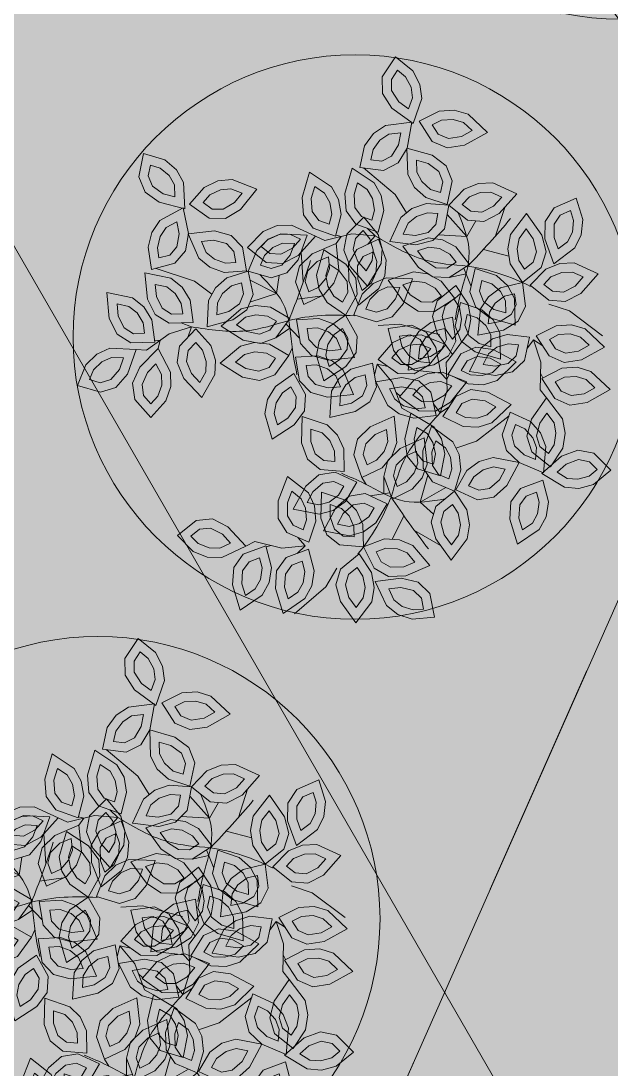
# Model space of a CAD drawing. Header units: inches. Extents: x 0 to 766, y -245 to 236.
# Drawn here: x 243.297 to 243.61, y 79.769 to 80.326 of the extents above; entities that cross this region are included whole.
import ezdxf

# ---------------------------------------------------------------- set-up
doc = ezdxf.new("R2010")
doc.units = ezdxf.units.IN
doc.header["$MEASUREMENT"] = 0
doc.linetypes.add('XREF_PAISAJISMO_200612$0$DASHED', pattern=[19.049999999999997, 12.7, -6.35])
for name, color, linetype, lineweight in [('A-JARDIN', 251, 'Continuous', 9), ('DLP_ETAPAS', 251, 'Continuous', 9), ('DLP_HATCH', 251, 'Continuous', 9), ('XREF_PAISAJISMO_200612$0$A-MURO BAJO', 251, 'Continuous', 9), ('XREF_PAISAJISMO_200612$0$A-TECHO-PROY', 251, 'XREF_PAISAJISMO_200612$0$DASHED', 9), ('XREF_PAISAJISMO_200612$0$HATCH MUROS', 251, 'Continuous', 9), ('XREF_VEGETACION_200612$0$0_PA_menta', 251, 'Continuous', 9), ('XREF_VEGETACION_200612$0$0_PA_VEGETACION', 251, 'Continuous', 9), ('XREF_VEGETACION_200612$0$TEXTOS CONCEP', 251, 'Continuous', 9)]:
    doc.layers.add(name, color=color, linetype=linetype, lineweight=lineweight)

# ---------------------------------------------------------------- blocks, each defined once
blk = doc.blocks.new('XREF_VEGETACION_200612$0$HOJAS')
at = {"layer": 'XREF_VEGETACION_200612$0$0_PA_menta', "true_color": 0x6da966}
h = blk.add_hatch(color=75, dxfattribs=at)
h.paths.add_polyline_path([(84.4969391436502, -5.854220844248741), (84.46870420481487, -5.816039023754902), (84.42679161864757, -5.788673647794732), (84.35420803834039, -5.776219177023142), (84.34878381440022, -5.854901056478423), (84.37574727204156, -5.901673575488098), (84.42629801299785, -5.928746166436747), (84.51193397058879, -5.939983786890926)])
h.paths.add_polyline_path([(84.41559364911247, -5.817190643551913), (84.44778867339976, -5.838211273015183), (84.4686071530548, -5.866363891222703), (84.47534932362512, -5.904925749273887), (84.4356324924138, -5.899713888656539), (84.39746045256835, -5.879270745769607), (84.37934173740281, -5.847840876470813), (84.38185383350694, -5.811401296353571)], flags=16)
at = {"layer": 'XREF_VEGETACION_200612$0$0_PA_menta', "true_color": 0xb8d5b4}
for points in [[(84.44778867339976, -5.838211273015176), (84.41559364911252, -5.817190643551919), (84.38185383350694, -5.811401296353573), (84.37934173740281, -5.847840876470804), (84.39746045256835, -5.879270745769602), (84.43563249241382, -5.899713888656541), (84.47534932362512, -5.904925749273884), (84.4686071530548, -5.866363891222671)], [(84.62068759611799, -5.863195035793447), (84.58831655126401, -5.883943575668558), (84.56920493725762, -5.912344947257752), (84.60141225938669, -5.929574051332837), (84.63750739340693, -5.925931823518728), (84.67180187885566, -5.899494823218625), (84.69283693347187, -5.865404991158981), (84.65490022020057, -5.85574685746099)], [(85.14372452128329, -5.996841281480478), (85.12859151526938, -5.961494731707227), (85.1037261330211, -5.937965930978629), (85.08142721649463, -5.966895361455292), (85.07907414542541, -6.003097399794762), (85.09950108382665, -6.041278113572908), (85.1296603985045, -6.067641078328929), (85.14543549842227, -6.031813435607952)], [(84.44334275940851, -6.040139205856308), (84.43861489751076, -6.07829721646698), (84.44824679457366, -6.111147151886223), (84.48208098325969, -6.097384837331048), (84.50234626182451, -6.067294257275478), (84.50392795952354, -6.024021575945955), (84.49114989823656, -5.986056969767178), (84.45947762049359, -6.009064372552606)], [(84.6297978372903, -6.092564905549303), (84.66734679537396, -6.100839094253953), (84.70095327906105, -6.094320202303053), (84.69041406473463, -6.059347661827152), (84.66234965617416, -6.03635824044383), (84.61941431896865, -6.030738317303133), (84.58042145611685, -6.039911474839276), (84.6003673719607, -6.073595806530816)], [(84.81556044807743, -6.02999043755916), (84.79165512982239, -6.060105586753777), (84.78277321522715, -6.093166187038733), (84.81882482787856, -6.099034308645557), (84.85179430569316, -6.083897001883115), (84.87567684332795, -6.047777047381757), (84.88453597730272, -6.008711641742238), (84.84551613290458, -6.011862118452666)], [(85.01134157956312, -6.13322804073996), (85.03525935004281, -6.163333301196783), (85.0654489009365, -6.17947277810637), (85.07933039401348, -6.145687311172932), (85.07205427149773, -6.110146031447443), (85.04228260119302, -6.078702838792669), (85.00623915042756, -6.061225429674579), (85.0004695410297, -6.099944744851307)], [(85.17766933920005, -6.129483505687598), (85.15376402094503, -6.159598654882222), (85.14488210634977, -6.192659255167188), (85.18093371900115, -6.198527376774014), (85.21390319681575, -6.183390070011558), (85.23778573445055, -6.147270115510218), (85.24664486842529, -6.108204709870695), (85.20762502402715, -6.111355186581122)], [(84.65751033561986, -6.233744373765007), (84.66080867883736, -6.27275199728116), (84.69788957093095, -6.257599518470482), (84.72959851483073, -6.228111053033732), (84.7391176729053, -6.193103765893147), (84.72741041085656, -6.158504724847526), (84.69625658657134, -6.172693837944785), (84.6704747104327, -6.201218937675718)], [(84.48580104931143, -6.202041689726713), (84.44678294870687, -6.198869689479495), (84.45562053218532, -6.237939976025998), (84.47948314179966, -6.274073099049822), (84.51244426459998, -6.289228590039272), (84.54849910872304, -6.283380356013678), (84.53963543227373, -6.250314861342081), (84.51574672968904, -6.220186530145173)], [(84.75511611666282, -6.269059704207418), (84.72872980952476, -6.297977459237387), (84.7650382525041, -6.314897481134013), (84.80821848409084, -6.318136974485473), (84.8403757324861, -6.30134305001754), (84.8578146537072, -6.269248850345322), (84.82623935335828, -6.256024172430616), (84.7877922643642, -6.256480023031433)], [(85.03204169972737, -6.282297055569733), (84.99453951087376, -6.273813407588182), (84.96089716400849, -6.280144615646153), (84.9712410068524, -6.31517543837669), (84.99917665746696, -6.338321149602092), (85.04207995692911, -6.344180638685532), (85.08112341444593, -6.335225271708327), (85.06136582618743, -6.301430132019807)], [(85.03321754653008, -6.359311897427621), (85.0484301534508, -6.395381972989432), (85.07899825334884, -6.369494110173338), (85.10002006967999, -6.331637671418555), (85.09823370647533, -6.295403248146076), (85.0763901515582, -6.266128468308482), (85.05115967961842, -6.289265343287008), (85.03547549120289, -6.324370794226067)], [(84.36921715761738, -6.281656227792566), (84.33019905701279, -6.278484227545348), (84.33903664049127, -6.317554514091857), (84.36289925010558, -6.353687637115673), (84.39586037290586, -6.368843128105126), (84.43191521702894, -6.362994894079536), (84.42305154057968, -6.329929399407932), (84.39916283799496, -6.299801068211039)], [(85.3008199503458, -6.292489815066467), (85.26844890549182, -6.31323835494159), (85.2493372914854, -6.341639726530764), (85.28154461361449, -6.358868830605857), (85.31763974763476, -6.355226602791747), (85.35193423308345, -6.328789602491652), (85.37296928769969, -6.294699770431997), (85.33503257442841, -6.28504163673401)], [(84.64479987277466, -6.429159236745976), (84.6285595449411, -6.394307576760429), (84.60296442174102, -6.371574751013303), (84.58158905075929, -6.40119310919448), (84.58037898393505, -6.437451353245577), (84.60200000147121, -6.474968793426927), (84.63297581441694, -6.50036739939096), (84.64761304091104, -6.464060026022513)], [(84.7674234674343, -6.390560322448528), (84.74103716029622, -6.41947807747849), (84.77734560327553, -6.436398099375119), (84.82052583486227, -6.439637592726577), (84.85268308325752, -6.422843668258627), (84.87012200447869, -6.390749468586426), (84.83854670412971, -6.377524790671719), (84.80009961513566, -6.377980641272536)], [(85.04434905049881, -6.403797673810831), (85.00684686164523, -6.395314025829286), (84.97320451477994, -6.401645233887257), (84.98354835762385, -6.436676056617785), (85.01148400823844, -6.459821767843195), (85.05438730770057, -6.465681256926635), (85.09343076521739, -6.45672588994943), (85.07367317695885, -6.422930750260911)], [(85.09696685855614, -6.480391180134793), (85.0990332374269, -6.51948342794325), (85.1365735988063, -6.505508041005148), (85.16919685011491, -6.477034365599343), (85.17981542251353, -6.442344735396575), (85.16920525920735, -6.407393654432331), (85.13761940187351, -6.420593098154128), (85.11095065456296, -6.448290830349622)], [(85.38526868775587, -6.405621107040968), (85.35289764290191, -6.426369646916077), (85.33378602889547, -6.454771018505268), (85.36599335102456, -6.472000122580357), (85.4020884850448, -6.468357894766245), (85.43638297049354, -6.44192089446615), (85.45741802510972, -6.407831062406495), (85.41948131183845, -6.398172928708508)], [(84.30450458024187, -6.473507947675666), (84.28059926198685, -6.503623096870288), (84.2717173473916, -6.536683697155255), (84.30776896004294, -6.542551818762077), (84.3407384378576, -6.527414511999622), (84.36462097549241, -6.491294557498253), (84.37348010946712, -6.45222915185876), (84.33446026506901, -6.45537962856919)], [(84.50432894556594, -6.490081412613026), (84.48183405229754, -6.458043099030669), (84.45743037227473, -6.489808655438602), (84.4448876499963, -6.531253882364079), (84.45429456335522, -6.566291497928628), (84.48183379557886, -6.590286170555853), (84.50160214402268, -6.562337930935472), (84.50950953475937, -6.524710020767291)], [(84.88854536271876, -6.570882210272309), (84.90375796963943, -6.606952285834116), (84.93432606953752, -6.581064423018002), (84.95534788586865, -6.543207984263217), (84.95356152266399, -6.506973560990735), (84.93171796774688, -6.477698781153146), (84.90648749580707, -6.500835656131687), (84.89080330739155, -6.535941107070763)], [(85.39599749451524, -6.573775809894848), (85.36011031990931, -6.558136613650798), (85.35581635816801, -6.597963138293648), (85.3666887770641, -6.639877541837124), (85.39296398438621, -6.664892297553872), (85.42896936288572, -6.671037730416106), (85.43129364960483, -6.636883823036042), (85.4184515557024, -6.600642036710206)]]:
    blk.add_hatch(color=9, dxfattribs=at).paths.add_polyline_path(points)
at = {"layer": 'XREF_VEGETACION_200612$0$0_PA_menta', "true_color": 0x6da966}
h = blk.add_hatch(color=75, dxfattribs=at)
h.paths.add_polyline_path([(84.6554385708063, -5.824926970057977), (84.60903790349666, -5.835028517487767), (84.56689616772206, -5.862039677895702), (84.5257818538133, -5.923138803619512), (84.59532526318262, -5.960340612355862), (84.64904041949042, -5.954920412607242), (84.69445616507714, -5.919910233448803), (84.73981116924283, -5.846407002614338)])
h.paths.add_polyline_path([(84.58831655126401, -5.883943575668554), (84.62068759611799, -5.863195035793451), (84.6549002202006, -5.85574685746099), (84.69283693347187, -5.865404991158981), (84.67180187885566, -5.899494823218625), (84.63750739340692, -5.925931823518728), (84.6014122593866, -5.929574051332837), (84.5692049372576, -5.912344947257748)], flags=16)
h = blk.add_hatch(color=75, dxfattribs=at)
h.paths.add_polyline_path([(85.17574572706779, -6.037421048323412), (85.17342522453019, -5.989990272921465), (85.1537245585866, -5.943974922851565), (85.10023231398198, -5.893358031011349), (85.0520835522106, -5.955823678369277), (85.048581817594, -6.009697924880602), (85.07563294915084, -6.060260152614378), (85.14066134426577, -6.117102998907992)])
h.paths.add_polyline_path([(85.12859151526938, -5.961494731707245), (85.14372452128326, -5.996841281480483), (85.1454354984223, -6.031813435607959), (85.1296603985045, -6.067641078328923), (85.09950108382665, -6.041278113572908), (85.07907414542541, -6.003097399794772), (85.08142721649469, -5.966895361455316), (85.1037261330211, -5.937965930978625)], flags=16)
h = blk.add_hatch(color=75, dxfattribs=at)
h.paths.add_polyline_path([(84.43611617435401, -5.988954720263798), (84.4142333652632, -6.031099777548753), (84.40807847258756, -6.080775183705421), (84.42879932009164, -6.151444388109571), (84.50185552839845, -6.121728217633027), (84.53201340522253, -6.076948768686472), (84.53410802712318, -6.019643313876334), (84.5065564455622, -5.937785438876661)])
h.paths.add_polyline_path([(84.43861489751076, -6.078297216467006), (84.44334275940851, -6.040139205856339), (84.45947762049362, -6.009064372552574), (84.49114989823656, -5.986056969767178), (84.50392795952354, -6.024021575945951), (84.50234626182453, -6.067294257275464), (84.48208098325969, -6.09738483733105), (84.44824679457369, -6.111147151886217)], flags=16)
h = blk.add_hatch(color=75, dxfattribs=at)
h.paths.add_polyline_path([(84.8360427109513, -5.982529379790818), (84.79541549211122, -6.007115804430837), (84.76429472940322, -6.046320737910597), (84.74518729950965, -6.117443140114558), (84.82303146323703, -6.130113835973573), (84.87209515844884, -6.107587176331072), (84.90372249558473, -6.059753985578268), (84.92282423150411, -5.975522607631304)])
h.paths.add_polyline_path([(84.79165512982243, -6.060105586753748), (84.81556044807743, -6.02999043755917), (84.84551613290459, -6.01186211845267), (84.8845359773027, -6.008711641742238), (84.87567684332798, -6.04777704738175), (84.85179430569316, -6.083897001883103), (84.81882482787852, -6.099034308645557), (84.78277321522715, -6.093166187038733)], flags=16)
h = blk.add_hatch(color=75, dxfattribs=at)
h.paths.add_polyline_path([(84.57816193812921, -6.094975095323088), (84.618076831159, -6.120701822702872), (84.66695935185952, -6.131473445173288), (84.7392560987078, -6.117449523911728), (84.71649938228799, -6.041935338371812), (84.67473519070288, -6.007723514630192), (84.61787647637333, -6.000281122763507), (84.53380151249324, -6.02005994463275)])
h.paths.add_polyline_path([(84.66734679537396, -6.100839094253953), (84.6297978372903, -6.092564905549297), (84.6003673719607, -6.073595806530822), (84.58042145611685, -6.039911474839277), (84.61941431896865, -6.030738317303129), (84.66234965617416, -6.036358240443832), (84.6904140647346, -6.059347661827132), (84.70095327906105, -6.094320202303053)], flags=16)
h = blk.add_hatch(color=75, dxfattribs=at)
h.paths.add_polyline_path([(84.96975338170724, -6.102527928427165), (84.98449851910888, -6.147668199917972), (85.0156354925497, -6.186860259899857), (85.08058148150675, -6.221580693232347), (85.11055498727781, -6.148629686990062), (85.09972698874401, -6.09573875175312), (85.06030074902762, -6.054098936507011), (84.98258519803731, -6.016414795542405)])
h.paths.add_polyline_path([(85.03525935004281, -6.163333301196798), (85.01134157956312, -6.133228040739996), (85.0004695410297, -6.099944744851295), (85.00623915042756, -6.061225429674576), (85.04228260119302, -6.078702838792688), (85.07205427149775, -6.110146031447459), (85.07933039401348, -6.145687311172928), (85.06544890093649, -6.179472778106374)], flags=16)
h = blk.add_hatch(color=75, dxfattribs=at)
h.paths.add_polyline_path([(85.19815160207389, -6.082022447919277), (85.15752438323382, -6.106608872559283), (85.12640362052585, -6.145813806039008), (85.10729619063225, -6.216936208243014), (85.18514035435963, -6.22960690410203), (85.23420404957143, -6.207080244459537), (85.26583138670735, -6.159247053706705), (85.28493312262674, -6.075015675759762)])
h.paths.add_polyline_path([(85.15376402094503, -6.159598654882243), (85.17766933920005, -6.129483505687609), (85.20762502402718, -6.111355186581126), (85.24664486842529, -6.108204709870693), (85.23778573445055, -6.147270115510197), (85.21390319681575, -6.183390070011558), (85.18093371900115, -6.198527376774014), (85.14488210634977, -6.192659255167189)], flags=16)
h = blk.add_hatch(color=75, dxfattribs=at)
h.paths.add_polyline_path([(84.63435594094244, -6.315969529057911), (84.71430838442566, -6.283298316545433), (84.75630013062442, -6.244247121389747), (84.77046611387327, -6.192150849919758), (84.74518729950965, -6.117443140114522), (84.6781668944987, -6.147967806936133), (84.64460316441495, -6.185102759521817), (84.62702030841665, -6.229215188180878)])
h.paths.add_polyline_path([(84.72741041085658, -6.15850472484753), (84.73911767290537, -6.193103765893108), (84.72959851483073, -6.228111053033719), (84.69788957093094, -6.257599518470488), (84.66080867883737, -6.272751997281157), (84.65751033561988, -6.233744373764982), (84.6704747104327, -6.201218937675657), (84.69625658657141, -6.172693837944768)], flags=16)
h = blk.add_hatch(color=75, dxfattribs=at)
h.paths.add_polyline_path([(84.40851300797166, -6.165659539959619), (84.42756827751066, -6.24990144193702), (84.4591692242255, -6.297752071594632), (84.50822048588057, -6.320305792186531), (84.58607162713804, -6.307678038432442), (84.56700343248951, -6.236545107062702), (84.53590430063073, -6.19732301280058), (84.49529065026567, -6.172714181229765)])
h.paths.add_polyline_path([(84.54849910872301, -6.283380356013682), (84.51244426459998, -6.289228590039276), (84.47948314179962, -6.274073099049818), (84.45562053218536, -6.237939976025977), (84.44678294870687, -6.198869689479494), (84.48580104931143, -6.202041689726713), (84.51574672968907, -6.220186530145183), (84.53963543227373, -6.250314861342093)], flags=16)
h = blk.add_hatch(color=75, dxfattribs=at)
h.paths.add_polyline_path([(84.67904457281253, -6.307921283846529), (84.7573314901807, -6.344403607168492), (84.81451451498663, -6.348693626509945), (84.86236948687868, -6.323701662847704), (84.90002434165312, -6.254402512262144), (84.83209722624152, -6.225952609551201), (84.78204548793659, -6.226546051488586), (84.73772865755286, -6.243607169036903)])
h.paths.add_polyline_path([(84.85781465370724, -6.269248850345322), (84.84037573248608, -6.301343050017519), (84.8082184840908, -6.31813697448547), (84.76503825250404, -6.314897481134013), (84.72872980952476, -6.297977459237397), (84.75511611666282, -6.269059704207421), (84.7877922643642, -6.256480023031433), (84.82623935335828, -6.256024172430616)], flags=16)
h = blk.add_hatch(color=75, dxfattribs=at)
h.paths.add_polyline_path([(85.03665666933362, -6.444665717436807), (85.10256647197062, -6.388847268315317), (85.13040539271188, -6.338714473820418), (85.12774700727105, -6.284792033507184), (85.08058148150674, -6.221580693232343), (85.02630382902505, -6.271354445486791), (85.00588561493821, -6.317055924830183), (85.002823290946, -6.364444587599093)])
h.paths.add_polyline_path([(85.07639015155819, -6.266128468308473), (85.09823370647534, -6.295403248146063), (85.10002006967999, -6.331637671418573), (85.0789982533488, -6.369494110173375), (85.04843015345077, -6.395381972989436), (85.0332175465301, -6.359311897427659), (85.03547549120289, -6.324370794226044), (85.05115967961845, -6.289265343287005)], flags=16)
h = blk.add_hatch(color=75, dxfattribs=at)
h.paths.add_polyline_path([(84.29192911627759, -6.245274078025473), (84.31098438581662, -6.329515980002888), (84.34258533253148, -6.377366609660492), (84.39163659418652, -6.399920330252385), (84.46948773544396, -6.387292576498297), (84.45041954079544, -6.316159645128518), (84.4193204089367, -6.276937550866434), (84.3787067585716, -6.252328719295617)])
h.paths.add_polyline_path([(84.43191521702894, -6.362994894079533), (84.39586037290591, -6.368843128105127), (84.36289925010554, -6.353687637115673), (84.33903664049124, -6.317554514091832), (84.33019905701282, -6.278484227545348), (84.36921715761738, -6.281656227792566), (84.39916283799495, -6.299801068211035), (84.42305154057965, -6.329929399407924)], flags=16)
h = blk.add_hatch(color=75, dxfattribs=at)
h.paths.add_polyline_path([(85.08369024753576, -6.280175121025442), (85.04391957596337, -6.254226000232271), (84.99509794104964, -6.243181696495503), (84.92272404268675, -6.25680185832132), (84.9450589047552, -6.332441889365393), (84.98663148455171, -6.36688629662625), (85.04344777171013, -6.374645942586792), (85.1276318259294, -6.355336712638677)])
h.paths.add_polyline_path([(84.99453951087376, -6.273813407588182), (85.03204169972737, -6.282297055569733), (85.06136582618743, -6.301430132019818), (85.08112341444593, -6.335225271708329), (85.04207995692911, -6.344180638685534), (84.99917665746696, -6.338321149602092), (84.9712410068524, -6.315175438376682), (84.96089716400847, -6.280144615646154)], flags=16)
h = blk.add_hatch(color=75, dxfattribs=at)
h.paths.add_polyline_path([(85.33557092503412, -6.254221749330998), (85.28917025772446, -6.264323296760782), (85.24702852194994, -6.291334457168682), (85.20591420804107, -6.352433582892531), (85.2754576174104, -6.389635391628887), (85.32917277371821, -6.384215191880263), (85.37458851930495, -6.34920501272183), (85.41994352347064, -6.275701781887361)])
h.paths.add_polyline_path([(85.26844890549182, -6.313238354941614), (85.30081995034578, -6.292489815066471), (85.33503257442838, -6.285041636734009), (85.37296928769969, -6.294699770432002), (85.35193423308347, -6.328789602491673), (85.31763974763473, -6.355226602791747), (85.28154461361447, -6.358868830605855), (85.2493372914854, -6.341639726530768)], flags=16)
h = blk.add_hatch(color=75, dxfattribs=at)
h.paths.add_polyline_path([(84.67808505676157, -6.468708846401154), (84.67426971425911, -6.421374859152576), (84.65312749881502, -6.376003773571634), (84.59806538164203, -6.327099241830378), (84.55191077839244, -6.391052450966746), (84.5501100113259, -6.445010340292248), (84.578742446509, -6.494694203340321), (84.64553134488935, -6.549457734993488)])
h.paths.add_polyline_path([(84.62855954494111, -6.394307576760411), (84.64479987277466, -6.429159236745948), (84.64761304091107, -6.464060026022493), (84.63297581441694, -6.50036739939096), (84.60200000147124, -6.474968793426924), (84.58037898393505, -6.437451353245562), (84.58158905075932, -6.40119310919449), (84.60296442174105, -6.371574751013307)], flags=16)
h = blk.add_hatch(color=75, dxfattribs=at)
h.paths.add_polyline_path([(84.69135192358398, -6.429421902087633), (84.76963884095215, -6.465904225409597), (84.82682186575805, -6.470194244751048), (84.87467683765016, -6.44520228108881), (84.91233169242459, -6.375903130503253), (84.84440457701294, -6.347453227792307), (84.79435283870805, -6.348046669729687), (84.75003600832434, -6.365107787277992)])
h.paths.add_polyline_path([(84.87012200447869, -6.390749468586428), (84.85268308325755, -6.422843668258622), (84.82052583486227, -6.439637592726577), (84.77734560327556, -6.436398099375119), (84.74103716029622, -6.41947807747849), (84.7674234674343, -6.390560322448533), (84.80009961513566, -6.377980641272536), (84.83854670412971, -6.377524790671723)], flags=16)
h = blk.add_hatch(color=75, dxfattribs=at)
h.paths.add_polyline_path([(85.09599759830724, -6.401675739266543), (85.05622692673481, -6.375726618473368), (85.00740529182113, -6.364682314736602), (84.93503139345823, -6.378302476562422), (84.95736625552664, -6.453942507606496), (84.99893883532319, -6.488386914867357), (85.05575512248163, -6.496146560827893), (85.13993917670088, -6.47683733087978)])
h.paths.add_polyline_path([(85.00684686164522, -6.395314025829284), (85.04434905049888, -6.403797673810834), (85.07367317695889, -6.422930750260928), (85.0934307652174, -6.456725889949433), (85.0543873077006, -6.465681256926638), (85.01148400823843, -6.459821767843195), (84.98354835762386, -6.436676056617796), (84.97320451477994, -6.401645233887257)], flags=16)
h = blk.add_hatch(color=75, dxfattribs=at)
h.paths.add_polyline_path([(85.07123055420706, -6.561845122913938), (85.15217368831371, -6.531711912215928), (85.1953762400435, -6.494004590434356), (85.211178322281, -6.442381041743383), (85.18826840982943, -6.366913192486721), (85.12031858345321, -6.395308809540178), (85.08560029407856, -6.431366666708577), (85.06663485416755, -6.474902574603537)])
h.paths.add_polyline_path([(85.16920525920735, -6.407393654432325), (85.17981542251353, -6.442344735396603), (85.16919685011484, -6.477034365599363), (85.13657359880628, -6.505508041005153), (85.0990332374269, -6.519483427943247), (85.09696685855614, -6.480391180134772), (85.11095065456297, -6.448290830349557), (85.13761940187348, -6.420593098154112)], flags=16)
h = blk.add_hatch(color=75, dxfattribs=at)
h.paths.add_polyline_path([(85.42001966244419, -6.367353041305496), (85.37361899513452, -6.377454588735282), (85.33147725935996, -6.404465749143221), (85.29036294545115, -6.465564874867037), (85.35990635482047, -6.502766683603383), (85.41362151112828, -6.49734648385476), (85.459037256715, -6.462336304696331), (85.50439226088069, -6.388833073861856)])
h.paths.add_polyline_path([(85.3528976429019, -6.426369646916089), (85.38526868775587, -6.405621107040968), (85.41948131183847, -6.398172928708508), (85.45741802510977, -6.4078310624065), (85.43638297049354, -6.441920894466167), (85.4020884850448, -6.468357894766243), (85.36599335102451, -6.472000122580358), (85.33378602889547, -6.454771018505273)], flags=16)
h = blk.add_hatch(color=75, dxfattribs=at)
h.paths.add_polyline_path([(84.48292147174712, -6.407384240832405), (84.43030316248738, -6.475875954759148), (84.41369299684382, -6.530761335227844), (84.42769194255115, -6.582902740095551), (84.48715581516274, -6.634713050015472), (84.52968294464064, -6.574588735210437), (84.53997705694348, -6.525603431980044), (84.53295091375577, -6.478638588754878)])
h.paths.add_polyline_path([(84.48183379557886, -6.590286170555851), (84.45429456335522, -6.566291497928648), (84.4448876499963, -6.531253882364111), (84.4574303722747, -6.48980865543863), (84.48183405229754, -6.458043099030683), (84.50432894556594, -6.490081412613013), (84.50950953475937, -6.52471002076724), (84.50160214402273, -6.562337930935428)], flags=16)
h = blk.add_hatch(color=75, dxfattribs=at)
h.paths.add_polyline_path([(84.32498684311572, -6.426046889907338), (84.28435962427561, -6.450633314547371), (84.2532388615677, -6.489838248027108), (84.23413143167406, -6.560960650231078), (84.31197559540144, -6.573631346090095), (84.36103929061326, -6.551104686447604), (84.39266662774918, -6.503271495694789), (84.41176836366854, -6.419040117747826)])
h.paths.add_polyline_path([(84.28059926198685, -6.503623096870316), (84.30450458024187, -6.473507947675692), (84.33446026506898, -6.45537962856919), (84.37348010946712, -6.452229151858759), (84.36462097549236, -6.491294557498312), (84.3407384378576, -6.527414511999616), (84.30776896004294, -6.542551818762077), (84.2717173473916, -6.536683697155256)], flags=16)
h = blk.add_hatch(color=75, dxfattribs=at)
h.paths.add_polyline_path([(84.89198448552231, -6.656236030281464), (84.9578942881593, -6.600417581159951), (84.98573320890054, -6.550284786665123), (84.98307482345973, -6.496362346351867), (84.93590929769542, -6.433151006077013), (84.88163164521374, -6.482924758331487), (84.86121343112687, -6.528626237674848), (84.85815110713466, -6.576014900443782)])
h.paths.add_polyline_path([(84.93171796774688, -6.477698781153146), (84.95356152266402, -6.506973560990706), (84.95534788586865, -6.543207984263231), (84.93432606953749, -6.581064423018023), (84.90375796963943, -6.606952285834102), (84.88854536271873, -6.570882210272285), (84.89080330739155, -6.535941107070732), (84.90648749580707, -6.500835656131677)], flags=16)
h = blk.add_hatch(color=75, dxfattribs=at)
h.paths.add_polyline_path([(85.33466051121206, -6.514320981368664), (85.32540203025177, -6.600193455865941), (85.3398002346288, -6.655700160889922), (85.37890181733898, -6.692925996166577), (85.45664615033414, -6.70619547419329), (85.46164632738629, -6.632721069113318), (85.44492804935513, -6.585540269413137), (85.41447486282432, -6.549103109570803)])
h.paths.add_polyline_path([(85.42896936288574, -6.671037730416107), (85.3929639843862, -6.664892297553872), (85.36668877706407, -6.639877541837128), (85.35581635816801, -6.597963138293668), (85.36011031990931, -6.558136613650794), (85.39599749451524, -6.573775809894851), (85.41845155570239, -6.600642036710195), (85.43129364960483, -6.63688382303602)], flags=16)
at = {"layer": 'XREF_VEGETACION_200612$0$0_PA_menta', "color": 65, "true_color": 0x85956a}
for points in [[(84.51193397058879, -5.939983786890927), (84.42629801299788, -5.928746166436754), (84.37574727204156, -5.901673575488097), (84.34878381440022, -5.854901056478433), (84.35420803834039, -5.776219177023142), (84.42679161864757, -5.788673647794731), (84.46870420481487, -5.816039023754909), (84.4969391436502, -5.854220844248749)], [(84.73981116924283, -5.846407002614338), (84.69445616507714, -5.919910233448802), (84.64904041949043, -5.954920412607242), (84.59532526318262, -5.960340612355862), (84.52578185381329, -5.923138803619514), (84.56689616772209, -5.862039677895688), (84.60903790349666, -5.835028517487768), (84.6554385708063, -5.824926970057977)], [(85.14066134426577, -6.117102998907982), (85.07563294915084, -6.060260152614383), (85.04858181759406, -6.009697924880606), (85.0520835522106, -5.955823678369308), (85.10023231398198, -5.893358031011343), (85.15372455858657, -5.943974922851562), (85.17342522453019, -5.989990272921463), (85.17574572706779, -6.037421048323412)], [(84.5065564455622, -5.937785438876665), (84.53410802712321, -6.019643313876334), (84.53201340522253, -6.076948768686481), (84.50185552839845, -6.121728217633031), (84.42879932009166, -6.151444388109567), (84.40807847258756, -6.080775183705393), (84.4142333652632, -6.031099777548753), (84.43611617435398, -5.988954720263793)], [(84.92282423150411, -5.975522607631304), (84.90372249558473, -6.059753985578268), (84.87209515844884, -6.10758717633108), (84.82303146323704, -6.130113835973573), (84.74518729950965, -6.117443140114558), (84.76429472940329, -6.04632073791059), (84.79541549211123, -6.007115804430825), (84.8360427109513, -5.982529379790818)], [(84.53380151249324, -6.020059944632753), (84.61787647637335, -6.000281122763509), (84.67473519070288, -6.007723514630192), (84.71649938228799, -6.041935338371793), (84.7392560987078, -6.117449523911728), (84.66695935185952, -6.131473445173287), (84.61807683115902, -6.120701822702867), (84.5781619381292, -6.094975095323083)], [(84.9825851980373, -6.016414795542401), (85.06030074902765, -6.054098936507017), (85.09972698874405, -6.095738751753116), (85.11055498727784, -6.148629686990062), (85.08058148150675, -6.221580693232339), (85.0156354925497, -6.186860259899845), (84.98449851910888, -6.147668199917972), (84.96975338170726, -6.102527928427178)], [(85.28493312262674, -6.075015675759762), (85.26583138670735, -6.159247053706722), (85.23420404957143, -6.207080244459535), (85.18514035435963, -6.22960690410203), (85.10729619063227, -6.216936208243017), (85.12640362052588, -6.145813806039048), (85.15752438323382, -6.106608872559281), (85.19815160207389, -6.082022447919277)], [(84.63435594094244, -6.315969529057909), (84.7143083844257, -6.283298316545439), (84.75630013062442, -6.244247121389762), (84.77046611387327, -6.192150849919742), (84.74518729950965, -6.117443140114531), (84.6781668944987, -6.147967806936136), (84.64460316441495, -6.185102759521826), (84.6270203084166, -6.229215188180873)], [(84.40851300797166, -6.165659539959619), (84.42756827751069, -6.249901441937026), (84.4591692242255, -6.297752071594628), (84.50822048588057, -6.320305792186531), (84.58607162713804, -6.307678038432442), (84.56700343248951, -6.236545107062682), (84.53590430063073, -6.19732301280058), (84.49529065026567, -6.172714181229765)], [(84.67904457281253, -6.307921283846527), (84.75733149018069, -6.344403607168491), (84.8145145149866, -6.348693626509945), (84.86236948687869, -6.3237016628477), (84.90002434165312, -6.254402512262148), (84.83209722624152, -6.225952609551201), (84.78204548793659, -6.226546051488586), (84.73772865755288, -6.243607169036894)], [(85.03665666933362, -6.444665717436798), (85.10256647197065, -6.388847268315322), (85.13040539271188, -6.338714473820424), (85.12774700727105, -6.284792033507192), (85.08058148150675, -6.221580693232348), (85.0263038290251, -6.271354445486798), (85.00588561493818, -6.317055924830235), (85.002823290946, -6.364444587599102)], [(84.29192911627759, -6.245274078025473), (84.31098438581662, -6.329515980002881), (84.34258533253146, -6.377366609660482), (84.39163659418652, -6.399920330252385), (84.46948773544396, -6.387292576498297), (84.45041954079545, -6.316159645128536), (84.41932040893666, -6.276937550866434), (84.3787067585716, -6.252328719295617)], [(85.1276318259294, -6.355336712638677), (85.04344777171013, -6.374645942586792), (84.98663148455171, -6.36688629662625), (84.9450589047552, -6.332441889365388), (84.92272404268675, -6.25680185832132), (84.99509794104964, -6.243181696495501), (85.04391957596337, -6.254226000232268), (85.08369024753576, -6.280175121025442)], [(84.64553134488935, -6.549457734993494), (84.57874244650904, -6.494694203340344), (84.5501100113259, -6.445010340292213), (84.55191077839245, -6.391052450966725), (84.59806538164204, -6.327099241830381), (84.65312749881505, -6.376003773571651), (84.67426971425911, -6.421374859152593), (84.67808505676157, -6.468708846401143)], [(84.69135192358398, -6.429421902087633), (84.76963884095215, -6.465904225409595), (84.82682186575805, -6.470194244751048), (84.87467683765016, -6.445202281088803), (84.91233169242462, -6.375903130503253), (84.84440457701294, -6.347453227792307), (84.79435283870805, -6.34804666972969), (84.75003600832434, -6.365107787277999)], [(85.13993917670086, -6.476837330879781), (85.0557551224816, -6.496146560827893), (84.99893883532317, -6.488386914867355), (84.95736625552664, -6.45394250760649), (84.93503139345822, -6.378302476562422), (85.00740529182113, -6.364682314736602), (85.05622692673481, -6.375726618473372), (85.09599759830719, -6.401675739266543)], [(85.07123055420706, -6.561845122913937), (85.15217368831372, -6.531711912215921), (85.1953762400435, -6.494004590434352), (85.211178322281, -6.442381041743383), (85.18826840982943, -6.366913192486723), (85.12031858345321, -6.395308809540178), (85.08560029407857, -6.43136666670858), (85.06663485416755, -6.474902574603528)], [(85.50439226088069, -6.388833073861858), (85.459037256715, -6.462336304696323), (85.4136215111283, -6.497346483854761), (85.35990635482047, -6.502766683603383), (85.29036294545115, -6.465564874867033), (85.33147725935997, -6.404465749143206), (85.37361899513452, -6.377454588735285), (85.42001966244419, -6.367353041305496)], [(84.48292147174712, -6.407384240832412), (84.43030316248738, -6.475875954759145), (84.41369299684382, -6.530761335227879), (84.42769194255118, -6.582902740095563), (84.48715581516274, -6.634713050015479), (84.52968294464063, -6.574588735210426), (84.53997705694348, -6.525603431980044), (84.5329509137558, -6.478638588754902)], [(84.41176836366854, -6.419040117747826), (84.39266662774918, -6.503271495694789), (84.36103929061326, -6.551104686447601), (84.31197559540144, -6.573631346090095), (84.23413143167409, -6.560960650231081), (84.2532388615677, -6.489838248027112), (84.28435962427565, -6.450633314547348), (84.3249868431157, -6.42604688990734)], [(84.8919844855223, -6.656236030281468), (84.9578942881593, -6.600417581159995), (84.98573320890054, -6.550284786665095), (84.98307482345973, -6.496362346351866), (84.93590929769542, -6.433151006077018), (84.88163164521377, -6.482924758331472), (84.86121343112683, -6.528626237674906), (84.85815110713466, -6.576014900443772)], [(85.33466051121206, -6.514320981368662), (85.32540203025177, -6.600193455865941), (85.33980023462881, -6.655700160889928), (85.37890181733898, -6.692925996166581), (85.45664615033414, -6.706195474193293), (85.46164632738629, -6.632721069113362), (85.44492804935513, -6.585540269413153), (85.41447486282435, -6.549103109570815)]]:
    blk.add_lwpolyline(points, close=True, dxfattribs=at)
at = {"layer": 'XREF_VEGETACION_200612$0$0_PA_menta', "color": 67, "true_color": 0x73805b}
for points in [[(84.47534932362512, -5.904925749273887), (84.43563249241382, -5.899713888656543), (84.39746045256838, -5.879270745769607), (84.37934173740281, -5.847840876470798), (84.38185383350694, -5.811401296353573), (84.41559364911247, -5.817190643551919), (84.44778867339976, -5.838211273015168), (84.4686071530548, -5.866363891222697), (84.47534932362512, -5.904925749273887), (84.47534932362512, -5.904925749273887)], [(84.69283693347187, -5.865404991158978), (84.67180187885566, -5.899494823218635), (84.63750739340693, -5.925931823518728), (84.60141225938669, -5.929574051332837), (84.5692049372576, -5.912344947257749), (84.58831655126401, -5.883943575668575), (84.62068759611799, -5.863195035793451), (84.6549002202006, -5.855746857460987), (84.69283693347187, -5.865404991158978), (84.69283693347187, -5.865404991158978)], [(84.72872980952476, -6.297977459237388), (84.76503825250404, -6.314897481134013), (84.80821848409082, -6.318136974485473), (84.84037573248608, -6.301343050017525), (84.85781465370724, -6.269248850345324), (84.82623935335828, -6.256024172430616), (84.78779226436419, -6.256480023031433), (84.75511611666282, -6.269059704207425), (84.72872980952476, -6.297977459237388), (84.72872980952476, -6.297977459237388)], [(84.48183405229753, -6.458043099030673), (84.45743037227473, -6.489808655438623), (84.4448876499963, -6.531253882364098), (84.45429456335522, -6.566291497928631), (84.48183379557886, -6.590286170555856), (84.50160214402273, -6.562337930935455), (84.50950953475937, -6.524710020767259), (84.50432894556594, -6.490081412613021), (84.48183405229753, -6.458043099030673), (84.48183405229753, -6.458043099030673)]]:
    blk.add_lwpolyline(points, dxfattribs=at)
at = {"layer": 'XREF_VEGETACION_200612$0$0_PA_menta', "color": 65, "true_color": 0x85956a}
for points in [[(85.12966039850448, -6.067641078328926), (85.09950108382665, -6.041278113572925), (85.07907414542541, -6.003097399794768), (85.08142721649466, -5.966895361455281), (85.10372613302108, -5.937965930978629), (85.12859151526938, -5.961494731707226), (85.14372452128326, -5.996841281480467), (85.1454354984223, -6.031813435607939), (85.12966039850448, -6.067641078328926), (85.12966039850448, -6.067641078328926)], [(84.49114989823656, -5.986056969767175), (84.50392795952354, -6.024021575945947), (84.50234626182451, -6.067294257275474), (84.48208098325969, -6.097384837331044), (84.44824679457369, -6.111147151886217), (84.43861489751076, -6.078297216467007), (84.44334275940851, -6.040139205856337), (84.45947762049362, -6.009064372552582), (84.49114989823656, -5.986056969767175), (84.49114989823656, -5.986056969767175)], [(84.58042145611685, -6.039911474839277), (84.61941431896865, -6.030738317303133), (84.66234965617416, -6.036358240443835), (84.69041406473463, -6.059347661827138), (84.70095327906105, -6.094320202303053), (84.66734679537396, -6.100839094253953), (84.6297978372903, -6.092564905549303), (84.6003673719607, -6.073595806530817), (84.58042145611685, -6.039911474839277), (84.58042145611685, -6.039911474839277)], [(84.8845359773027, -6.008711641742238), (84.87567684332795, -6.047777047381757), (84.85179430569316, -6.083897001883103), (84.81882482787852, -6.099034308645557), (84.78277321522715, -6.093166187038733), (84.79165512982243, -6.060105586753777), (84.81556044807743, -6.029990437559161), (84.84551613290458, -6.011862118452668), (84.8845359773027, -6.008711641742238), (84.8845359773027, -6.008711641742238)], [(84.92927245097137, -6.130327969714804), (84.90963355734881, -6.033688455219284)], [(85.00623915042756, -6.061225429674578), (85.04228260119302, -6.078702838792678), (85.07205427149773, -6.110146031447443), (85.07933039401348, -6.145687311172935), (85.0654489009365, -6.179472778106373), (85.03525935004281, -6.163333301196786), (85.01134157956317, -6.133228040739992), (85.0004695410297, -6.099944744851285), (85.00623915042756, -6.061225429674578), (85.00623915042756, -6.061225429674578)], [(84.84693969169606, -6.178512420492545), (84.84756331084293, -6.118850506152327)], [(85.24664486842529, -6.108204709870693), (85.23778573445055, -6.147270115510214), (85.21390319681575, -6.183390070011558), (85.18093371900112, -6.198527376774013), (85.14488210634977, -6.192659255167188), (85.15376402094503, -6.159598654882232), (85.17766933920005, -6.12948350568762), (85.20762502402718, -6.111355186581125), (85.24664486842529, -6.108204709870693), (85.24664486842529, -6.108204709870693)], [(84.6358117364158, -6.207158973851348), (84.5738163117365, -6.171853616455138), (84.4402766387222, -6.145803135836188)], [(84.66080867883736, -6.272751997281161), (84.69788957093093, -6.257599518470485), (84.72959851483073, -6.228111053033714), (84.73911767290534, -6.193103765893153), (84.72741041085658, -6.158504724847531), (84.69625658657137, -6.172693837944777), (84.6704747104327, -6.201218937675704), (84.65751033561986, -6.233744373764992), (84.66080867883736, -6.272751997281161), (84.66080867883736, -6.272751997281161)], [(84.84693969169606, -6.178512420492545), (84.75493111649654, -6.146239516454719)], [(84.91572774121143, -6.189351941162307), (85.0000670058293, -6.167264229908907)], [(84.44678294870687, -6.198869689479494), (84.45562053218532, -6.237939976025982), (84.47948314179962, -6.274073099049815), (84.51244426459998, -6.289228590039272), (84.54849910872301, -6.283380356013678), (84.53963543227373, -6.250314861342076), (84.51574672968907, -6.220186530145183), (84.48580104931143, -6.202041689726713), (84.44678294870687, -6.198869689479494), (84.44678294870687, -6.198869689479494)], [(84.84693969169606, -6.178512420492545), (84.76338312224885, -6.21819898565475)], [(85.19147571303098, -6.241214471778189), (85.26157187515807, -6.227931814020942), (85.39633994645455, -6.246614393293433)], [(84.88938479145123, -6.273983301937733), (84.93994373659687, -6.315118680603052)], [(84.33019905701279, -6.278484227545348), (84.33903664049124, -6.317554514091836), (84.36289925010553, -6.353687637115669), (84.3958603729059, -6.368843128105126), (84.43191521702894, -6.362994894079533), (84.42305154057965, -6.329929399407928), (84.39916283799496, -6.299801068211039), (84.36921715761738, -6.281656227792566), (84.33019905701279, -6.278484227545348), (84.33019905701279, -6.278484227545348)], [(84.90485826413436, -6.286572709336432), (84.86236948687869, -6.3237016628477)], [(85.37296928769969, -6.294699770432), (85.35193423308345, -6.328789602491658), (85.31763974763473, -6.355226602791749), (85.28154461361447, -6.358868830605857), (85.2493372914854, -6.341639726530768), (85.26844890549181, -6.313238354941598), (85.30081995034578, -6.29248981506647), (85.33503257442838, -6.28504163673401), (85.37296928769969, -6.294699770432), (85.37296928769969, -6.294699770432)], [(84.58248944190905, -6.322872744383629), (84.5121115949709, -6.354559201399951), (84.44564929643431, -6.417175421699853), (84.41176836366854, -6.419040117747826)], [(84.58248944190905, -6.322872744383629), (84.54714605650929, -6.313991915309487)], [(84.58248944190905, -6.322872744383629), (84.57498808001725, -6.359075846398553)], [(84.63297581441694, -6.500367399390968), (84.60200000147124, -6.474968793426938), (84.58037898393505, -6.437451353245593), (84.58158905075932, -6.40119310919448), (84.60296442174102, -6.371574751013298), (84.62855954494111, -6.394307576760437), (84.64479987277466, -6.429159236745959), (84.64761304091107, -6.464060026022509), (84.63297581441694, -6.500367399390968), (84.63297581441694, -6.500367399390968)], [(84.91233169242462, -6.375903130503253), (84.92044497393569, -6.350566040250664)], [(85.20437304730092, -6.36796857447705), (85.19972336605522, -6.404647117115054)], [(85.20437304730092, -6.36796857447705), (85.26066421400363, -6.420773663712278), (85.3032171434833, -6.501565224930703), (85.33466051121206, -6.514320981368662)], [(85.20437304730092, -6.36796857447705), (85.24068591272575, -6.371034487260715)], [(84.48589927630738, -6.379254650641808), (84.46857775256701, -6.383897931607875)], [(84.48589927630738, -6.379254650641808), (84.48292147174712, -6.407384240832412)], [(85.45741802510972, -6.407831062406496), (85.43638297049354, -6.441920894466152), (85.4020884850448, -6.468357894766246), (85.36599335102453, -6.472000122580358), (85.33378602889547, -6.454771018505268), (85.3528976429019, -6.426369646916092), (85.38526868775583, -6.405621107040972), (85.41948131183845, -6.398172928708508), (85.45741802510972, -6.407831062406496), (85.45741802510972, -6.407831062406496)], [(84.37348010946712, -6.452229151858759), (84.36462097549236, -6.491294557498278), (84.34073843785757, -6.527414511999623), (84.30776896004294, -6.542551818762077), (84.2717173473916, -6.536683697155253), (84.28059926198685, -6.503623096870299), (84.30450458024187, -6.473507947675683), (84.33446026506898, -6.45537962856919), (84.37348010946712, -6.452229151858759), (84.37348010946712, -6.452229151858759)], [(85.27744682568195, -6.452637354776418), (85.29232502536192, -6.462649068770566)]]:
    blk.add_lwpolyline(points, dxfattribs=at)
at = {"layer": 'XREF_VEGETACION_200612$0$0_PA_menta', "color": 75, "true_color": 0x6da966}
for points in [[(85.08112341444593, -6.335225271708327), (85.04207995692911, -6.344180638685533), (84.99917665746696, -6.338321149602091), (84.9712410068524, -6.315175438376688), (84.96089716400849, -6.280144615646153), (84.99453951087375, -6.273813407588182), (85.03204169972737, -6.282297055569731), (85.06136582618743, -6.301430132019818), (85.08112341444593, -6.335225271708327), (85.08112341444593, -6.335225271708327)], [(85.04843015345077, -6.395381972989433), (85.07899825334883, -6.369494110173356), (85.10002006967999, -6.331637671418562), (85.09823370647533, -6.295403248146057), (85.0763901515582, -6.266128468308473), (85.05115967961842, -6.289265343286992), (85.03547549120287, -6.324370794226061), (85.0332175465301, -6.359311897427631), (85.04843015345077, -6.395381972989433), (85.04843015345077, -6.395381972989433)], [(84.74103716029622, -6.419478077478495), (84.77734560327553, -6.436398099375116), (84.82052583486227, -6.439637592726577), (84.85268308325755, -6.422843668258629), (84.87012200447869, -6.390749468586428), (84.83854670412971, -6.377524790671723), (84.80009961513564, -6.377980641272536), (84.7674234674343, -6.390560322448528), (84.74103716029622, -6.419478077478495), (84.74103716029622, -6.419478077478495)], [(85.09343076521739, -6.456725889949431), (85.05438730770057, -6.465681256926636), (85.01148400823843, -6.459821767843195), (84.98354835762385, -6.436676056617791), (84.97320451477994, -6.401645233887257), (85.00684686164522, -6.395314025829286), (85.04434905049885, -6.403797673810834), (85.07367317695889, -6.422930750260925), (85.09343076521739, -6.456725889949431), (85.09343076521739, -6.456725889949431)], [(85.0990332374269, -6.519483427943247), (85.13657359880628, -6.505508041005153), (85.16919685011489, -6.477034365599339), (85.17981542251353, -6.442344735396594), (85.16920525920733, -6.407393654432327), (85.13761940187351, -6.420593098154125), (85.11095065456296, -6.448290830349608), (85.09696685855614, -6.480391180134765), (85.0990332374269, -6.519483427943247), (85.0990332374269, -6.519483427943247)], [(84.90375796963943, -6.606952285834103), (84.93432606953749, -6.581064423018027), (84.95534788586865, -6.543207984263233), (84.95356152266399, -6.506973560990727), (84.93171796774688, -6.477698781153142), (84.90648749580707, -6.500835656131662), (84.89080330739155, -6.535941107070732), (84.88854536271876, -6.5708822102723), (84.90375796963943, -6.606952285834103), (84.90375796963943, -6.606952285834103)], [(85.36011031990931, -6.558136613650795), (85.35581635816801, -6.597963138293638), (85.3666887770641, -6.639877541837122), (85.3929639843862, -6.66489229755387), (85.42896936288572, -6.671037730416106), (85.43129364960483, -6.636883823036037), (85.41845155570239, -6.600642036710173), (85.39599749451524, -6.573775809894853), (85.36011031990931, -6.558136613650795), (85.36011031990931, -6.558136613650795)]]:
    blk.add_lwpolyline(points, dxfattribs=at)
at = {"layer": 'XREF_VEGETACION_200612$0$0_PA_menta', "color": 67, "true_color": 0x73805b}
blk.add_lwpolyline([(85.41994352347066, -6.275701781887357), (85.37458851930495, -6.349205012721825), (85.32917277371821, -6.384215191880263), (85.2754576174104, -6.389635391628885), (85.2059142080411, -6.352433582892532), (85.24702852194989, -6.291334457168706), (85.28917025772446, -6.264323296760786), (85.33557092503412, -6.254221749330998)], close=True, dxfattribs=at)
at = {"layer": 'XREF_VEGETACION_200612$0$0_PA_menta', "color": 65, "true_color": 0x85956a}
for centre, radius, start, end in [((82.14269131237683, -5.521934673225707), 2.852223140847128, 344.9722532991366, 349.1946431699985), ((85.13450256340523, -6.909795501242857), 0.6903239131292317, 92.01801401918199, 110.0908588603588)]:
    blk.add_arc(centre, radius, start, end, dxfattribs=at)
for points in [[(84.78410938137336, -6.123778488044068), (84.87900905556073, -6.219899723494251), (84.92172793102935, -6.355522672153113), (84.94685680666117, -6.435891793832238)], [(84.89736948967409, -6.261478441170492), (84.76341660058893, -6.312826566956858), (84.58248944190905, -6.322872744383629)]]:
    blk.add_spline(points, degree=3, dxfattribs=at)
blk = doc.blocks.new('XREF_VEGETACION_200612$0$MENTA')
blk.add_circle((-535.5824064427641, 132.0064509816868), 0.3375958688428267)
at = {"layer": 'XREF_VEGETACION_200612$0$TEXTOS CONCEP', "color": 7, "lineweight": 15}
for p, xscale, yscale, zscale, rotation in [((-561.3079635682484, 149.0993619324543), 0.3635940243140427, 0.3635940243140427, 0.3635940243140427, 330.8857968154077), ((-566.0035016706321, 138.1433585085428), 0.3635940243140426, 0.3635940243140426, 0.3635940243140426, 352.8199063473622), ((-513.4572456295574, 153.5039465446277), 0.3635940243140428, 0.3635940243140428, 0.3635940243140428, 228.7032659710576)]:
    blk.add_blockref('XREF_VEGETACION_200612$0$HOJAS', p, dxfattribs=dict(at, xscale=xscale, yscale=yscale, zscale=zscale, rotation=rotation))
blk = doc.blocks.new('XREF_PAISAJISMO_200612')
at = {"layer": 'XREF_PAISAJISMO_200612$0$HATCH MUROS', "true_color": 0xf8991e, "transparency": 33554636}
h = blk.add_hatch(color=30, dxfattribs=at)
h.dxf.hatch_style = 1
edge = h.paths.add_edge_path()
edge.add_line((91.75483916545636, 76.18174251541495), (87.182399638752, 78.2048086980322))
edge.add_line((87.18239963875385, 78.20480869803578), (85.82703337605, 75.14147328864688))
edge.add_line((85.82703337603016, 75.14147328864783), (86.46723228375888, 74.43444909434453))
edge.add_arc((86.63503694868996, 74.61976394616067), 0.2500000000000157, 227.8388086515746, 336.1331071779451)
edge.add_line((86.86365892499452, 74.51861063763499), (87.65263511783115, 76.3018177124959))
edge.add_arc((88.10987907045637, 76.09951109346002), 0.5000000000000091, 66.13310717794451, 156.1331071779452, ccw=False)
edge.add_line((88.31218568870099, 76.5567550463602), (91.32999577604713, 75.22153136595617))
edge.add_line((91.32999577603186, 75.22153136599809), (91.39068776150481, 75.35870455178656))
edge.add_spline(control_points=[(91.39068776150816, 75.3587045520544), (89.88178271785728, 76.02631639223546), (88.37287767417729, 76.69392823241651)], knot_values=[0, 0, 0, 1, 1, 1], weights=[1, 1, 1], degree=2, periodic=0)
edge.add_spline(control_points=[(88.37287767417729, 76.69392823241651), (87.77846053574467, 76.95692683663219), (87.51546193205286, 76.3625096976757)], knot_values=[1, 1, 1, 2.570796326794894, 2.570796326794894, 2.570796326794894], weights=[1, 0.7071067811865485, 1], degree=2, periodic=0)
edge.add_line((87.51546193202375, 76.3625096976757), (86.72648573918809, 74.5793026228169))
edge.add_arc((86.63503694868996, 74.61976394616067), 0.1000000000000063, 231.1443206120018, 336.1331071779436, ccw=False)
edge.add_line((86.57230086196796, 74.54189107939601), (86.00364089871562, 75.16990894618287))
edge.add_line((86.00364089870709, 75.16990894638002), (87.1779581917649, 77.82404594585445))
edge.add_line((87.17795819177991, 77.82404594589025), (91.61322453269582, 75.86167174874592))
edge.add_line((91.61322453268804, 75.8616717485711), (91.75483916545815, 76.18174251541083))
at = {"layer": 'XREF_PAISAJISMO_200612$0$A-MURO BAJO'}
blk.add_line((86.72648573920014, 74.57930262293667, 1.550432514325075e-06), (87.51546193202375, 76.3625096976757, 1.54936751828221e-06), dxfattribs=at)
at = {"layer": 'XREF_PAISAJISMO_200612$0$A-TECHO-PROY', "ltscale": 0.01, "elevation": 1.575656137317701e-06}
blk.add_lwpolyline([(92.71777217477211, 80.21174065675586), (86.95203406579094, 67.18028916139156), (84.02567276897025, 68.47505151852965), (89.79141087795142, 81.50650301389396)], close=True, dxfattribs=at)
blk = doc.blocks.new('paisajismo et 1')
at = {"layer": 'XREF_VEGETACION_200612$0$0_PA_VEGETACION', "true_color": 0xecedde, "transparency": 33554618}
h = blk.add_hatch(color=254, dxfattribs=at)
edge = h.paths.add_edge_path()
edge.add_line((92.03082929624361, 75.07547528576106), (92.25336606637421, 75.57844248276999))
edge.add_line((92.25336606637575, 75.57844248320907), (87.17795819177998, 77.82404594589384))
edge.add_line((87.17795819177991, 77.82404594589025), (86.00797659277828, 75.1797082792545))
edge.add_spline(control_points=[(86.00797659275122, 75.17970827873796), (86.19259342487203, 74.9612331641838), (86.56791507752496, 74.54563800804317)], knot_values=[0, 0, 0, 1, 1, 1], weights=[1, 1, 1], degree=2, periodic=0)
edge.add_spline(control_points=[(86.56791507752496, 74.54563800804317), (86.60580410796683, 74.51132906787097), (86.65580413944554, 74.52194409631193), (86.70580417089514, 74.53255912382156), (86.72648573401966, 74.57930262479931)], knot_values=[1, 1, 1, 1.945046035211838, 1.945046035211838, 2.890092070423677, 2.890092070423677, 2.890092070423677], weights=[1, 0.8904228116461111, 1, 0.8904228116461111, 1], degree=2, periodic=0)
edge.add_spline(control_points=[(86.72648573401966, 74.57930262479931), (87.12097383043147, 75.47090616263449), (87.51546192684327, 76.36250969953835)], knot_values=[2.890092070423677, 2.890092070423677, 2.890092070423677, 3.890092070423677, 3.890092070423677, 3.890092070423677], weights=[1, 1, 1], degree=2, periodic=0)
edge.add_spline(control_points=[(87.51546192684327, 76.36250969953835), (87.77846053056419, 76.95692683942616), (88.3728776689677, 76.69392823427916)], knot_values=[1, 1, 1, 2.570796326794894, 2.570796326794894, 2.570796326794894], weights=[1, 0.7071067811865485, 1], degree=2, periodic=0)
edge.add_spline(control_points=[(88.3728776689677, 76.69392823427916), (89.88178271264769, 76.0263163940981), (91.39068775632768, 75.35870455391705), (91.71075852628564, 75.21708992030472), (92.03082929624361, 75.07547528576106)], knot_values=[-0.2121212141846905, -0.2121212141846905, -0.2121212141846905, 0.7878787858153095, 0.7878787858153095, 1, 1, 1], weights=[1, 1, 1, 1, 1], degree=2, periodic=0)
blk.add_blockref('XREF_PAISAJISMO_200612', (0, 0))
at = {"layer": 'XREF_VEGETACION_200612$0$0_PA_menta', "xscale": 0.4443182332596436, "yscale": 0.4443182332596436, "zscale": 0.4443182332596436}
for p in [(325.4623103232007, 18.11527120415121, 5.731167252671746e-06), (325.3211926518998, 17.79632364585996, 5.731167380978305e-06), (325.1844011653448, 17.48715392872691, 5.731167156392047e-06)]:
    blk.add_blockref('XREF_VEGETACION_200612$0$MENTA', p, dxfattribs=at)
blk = doc.blocks.new('ETAPAS_EL-ROSARIO-01')
at = {"layer": 'DLP_HATCH'}
h = blk.add_hatch(dxfattribs=at)
h.set_pattern_fill('NET', color=8, scale=0.5, angle=30)
h.set_pattern_definition([(29.99999999999999, (-226598.6886320594, -8188115.858783023), (-0.7937499999999998, 1.374815328507796), []), (120, (-226598.6886320594, -8188115.858783023), (-1.374815328507796, -0.7937499999999997), [])])
edge = h.paths.add_edge_path()
edge.add_line((-5.119257558631944, -39.38055419642478), (-2.145317182556028, -34.362713820301))
edge.add_line((-2.145317182556028, -34.362713820301), (-0.7240417564753443, -35.17092017363757))
edge.add_line((-0.7240417564753443, -35.17092017363757), (6.173584206553642, -23.15930621977895))
edge.add_line((6.173584206553642, -23.15930621977895), (4.372489723959006, -12.48715165443718))
edge.add_line((4.372489723959006, -12.48715165443718), (3.084003503667191, -7.412719970569015))
edge.add_line((3.084003503667191, -7.412719970569015), (0.6028502009867225, -1.453054812736809))
edge.add_line((0.6028502009867225, -1.453054812736809), (-26.05888872095966, -11.4215807216242))
edge.add_line((-26.05888872095966, -11.4215807216242), (-38.30667500055279, -6.003316828981042))
edge.add_line((-38.30667500055279, -6.003316828981042), (-39.01143954624422, -15.82896352373064))
edge.add_line((-39.01143954624422, -15.82896352373064), (-41.04641557997093, -27.65982411149889))
edge.add_arc((-46.95957980857929, -26.64272587094456), 6.000000002119358, 309.9255506769823, 350.2402988185339, ccw=False)
edge.add_line((-43.10882972707623, -31.24400002416223), (-48.93134561294573, -36.11679237801582))
edge.add_line((-48.93134561294573, -36.11679237801582), (-63.58545379701536, -32.11002549156547))
edge.add_line((-63.58545379701536, -32.11002549156547), (-61.2715167705901, -23.64699377864599))
edge.add_line((-61.2715167705901, -23.64699377864599), (-60.8656602006231, -17.4209560174495))
edge.add_line((-60.8656602006231, -17.4209560174495), (-71.96898017692729, -14.997259397991))
edge.add_line((-71.96898017692729, -14.997259397991), (-72.46370098288753, -16.80662044230849))
edge.add_line((-72.46370098288753, -16.80662044230849), (-97.98786569951335, -9.828191481530666))
edge.add_line((-97.98786569951335, -9.828191481530666), (-103.8112985943153, -36.55343463178724))
edge.add_line((-103.8112985943153, -36.55343463178724), (-110.35362560043, -66.42470536567271))
edge.add_line((-110.35362560043, -66.42470536567271), (-53.61793261306593, -81.61772925034165))
edge.add_line((-53.61793261306593, -81.61772925034165), (-44.92496922399732, -72.72020544484258))
edge.add_line((-44.92496922399732, -72.72020544484258), (-5.119257558631944, -39.38055419642478))

msp = doc.modelspace()

# ---------------------------------------------------------------- hatches: boundary and pattern name
at = {"layer": 'A-JARDIN'}
h = msp.add_hatch(dxfattribs=at)
h.set_pattern_fill('AR-SAND', color=251, scale=0.005, angle=215, style=0)
h.set_pattern_definition([(252.5, (224.7641944979498, 71.68061551552734), (0.1469112948203549, -0.1958632256862088), [0, -0.19304, 0, -0.2159, 0, -0.206375]), (222.5, (224.7641944979498, 71.68061551552734), (0.02146303516649123, -0.4225123546636738), [0, -0.10414, 0, -0.17399, 0, -0.06667500000000001]), (182.5, (224.8921542387927, 71.77021389089992), (-0.3235593409169935, -0.227435928835707), [0, -0.0635, 0, -0.2286, 0, -0.29845]), (172.5, (224.8921542387927, 71.77021389089992), (-0.2488009110903542, -0.3102854999200086), [0, -0.03175, 0, -0.14986, 0, -0.17145])])
edge = h.paths.add_edge_path()
edge.add_arc((219.6963608711324, 79.3034455348598), 2.7857783161922, 116.4294689351565, 171.8357901755376)
edge.add_line((216.8878590081533, 78.98857011281422), (216.9388160718611, 79.6990556848096))
edge.add_line((216.8878590081824, 78.98857011374554), (221.0001627046097, 78.09091278080365))
edge.add_line((234.407414844982, 108.3959429562884), (228.4929484198458, 95.02679254495075))
edge.add_line((228.4929484198458, 95.02679254495075), (221.0001735148492, 78.09091042083224))
edge.add_arc((213.9090694641875, 90.61149299711457), 9.917467425771902, 297.3375804315323, 330.9917128100339)
edge.add_arc((226.5469235219882, 102.7724028174626), 4.229226115691628, 251.8725659171058, 278.5869914388251)
edge.add_arc((227.3761320488068, 93.672252697018), 2.670843307755028, 75.85171758773151, 173.19231756884, ccw=False)
edge.add_line((228.0289722179243, 96.26207965806594), (228.8737878502527, 95.88761188377163))
edge.add_line((228.8737878502527, 95.88761188377163), (230.1595399276941, 98.79377291266343))
edge.add_line((230.1595399276941, 98.79377291266343), (229.6568091257598, 99.01402314667126))
edge.add_line((229.6568091257598, 99.01402314667126), (227.1783928922616, 98.59058503162584))
edge.add_arc((202.4146470572398, 96.84064347304871), 22.99100468511089, 331.3136155140102, 332.2974948543321)
edge.add_line((222.7702687594231, 86.15256780207625), (222.3275821089576, 86.38500818059316))
edge.add_arc((210.508226476197, 94.28975247879049), 14.21907697403569, 326.2255308005629, 358.7874096119161)
edge.add_spline(control_points=[(225.2310779922357, 98.75308644872626), (225.4733695756242, 98.80647158164999), (225.7085085275705, 98.8790808227705), (226.5714554933313, 99.21248632863632), (227.1482812181878, 99.5744661466079), (228.2111456425866, 100.4497752711969), (228.6976044385176, 100.9657592448266), (229.5787748450477, 102.1108435486304), (229.9728212790453, 102.7402913561883), (230.8536143288313, 104.4681570651802), (231.2518719515012, 105.6186669888767), (231.5999334682076, 107.5092360676127), (231.6578600540763, 108.2545815297263), (231.6167146657192, 108.9781774832728)], knot_values=[0.3740482645886585, 0.3740482645886585, 0.3740482645886585, 0.3740482645886585, 0.4906448235938291, 0.4906448235938291, 0.8165459120580114, 0.8165459120580114, 1.142447000522194, 1.142447000522194, 1.468348088986376, 1.468348088986376, 1.991137109891608, 1.991137109891608, 2.334582371093413, 2.334582371093413, 2.334582371093413, 2.334582371093413], degree=3, periodic=0)
edge.add_arc((232.1159082857723, 109.0065628216462), 0.4999999979071644, 136.5657653362087, 183.2544699340975)
edge.add_spline(control_points=[(231.7528262861254, 109.3503235812159), (232.3298525965022, 109.8473481033789), (232.7769118608214, 110.0770671023848), (233.4744657043141, 110.2523933938565), (234.0485849328636, 110.2647862118529), (234.863837866835, 110.2506729607331), (235.9059968797612, 110.2322425135272), (237.1982137994148, 110.2087834385084)], knot_values=[6.015160029701731, 6.015160029701731, 6.015160029701731, 6.015160029701731, 6.054882591792072, 6.054882591792072, 6.235584469491094, 6.235584469491094, 6.279718761648507, 6.279718761648507, 6.279718761648507, 6.279718761648507], degree=3, periodic=0)
edge.add_line((245.4273668746994, 103.5207429296198), (234.407414844982, 108.3959429562884))
edge.add_line((248.3742852063099, 102.363942817864), (248.281965970202, 102.3255089969235))
edge.add_arc((242.663362787391, 99.67410733186176), 6.212779773610728, -63.39457999249862, 25.262481377147594, ccw=False)
edge.add_arc((249.5813234682666, 85.84517616041472), 9.249999984826383, 116.5573009251809, 156.134074475226)
edge.add_line((241.1222471739695, 89.58770578176251), (238.081067059213, 82.71391604383012))
edge.add_line((238.081067059213, 82.71391604383012), (237.7381078613637, 82.86564833026847))
edge.add_line((237.7381078613637, 82.86564833026847), (242.3909303276689, 93.38236104146114))
edge.add_line((242.3909303276689, 93.38236104146114), (242.8252795721294, 93.19019589674195))
edge.add_line((242.8252795721294, 93.19019589674195), (246.5277409901557, 101.5571087394702))
edge.add_line((246.5277409901557, 101.5571087394702), (244.8811718978925, 102.2861697031977))
edge.add_line((244.8811718978925, 102.2861697031977), (245.4274181179592, 103.5207202593656))
edge.add_arc((237.0518949160125, 102.2501378665539), 7.959990487141622, 56.10332446192847, 88.94674162212493)
edge.add_line((241.4911573199736, 108.857285349709), (245.8482007610967, 105.9307960300567))
edge.add_arc((241.7747690912458, 100.3680202477472), 6.894731322364667, 16.827137296234184, 53.78594943242729, ccw=False)

# ---------------------------------------------------------------- block references
at = {"color": 251}
msp.add_blockref('paisajismo et 1', (156.1220962290192, 3.709226474245099, -1.06852960529373e-07), dxfattribs=at)
at = {"layer": 'DLP_ETAPAS', "color": 251}
msp.add_blockref('ETAPAS_EL-ROSARIO-01', (278.4598979095701, 96.25533297945282, -1.572678485372836e-07), dxfattribs=at)

doc.saveas('drawing.dxf')
